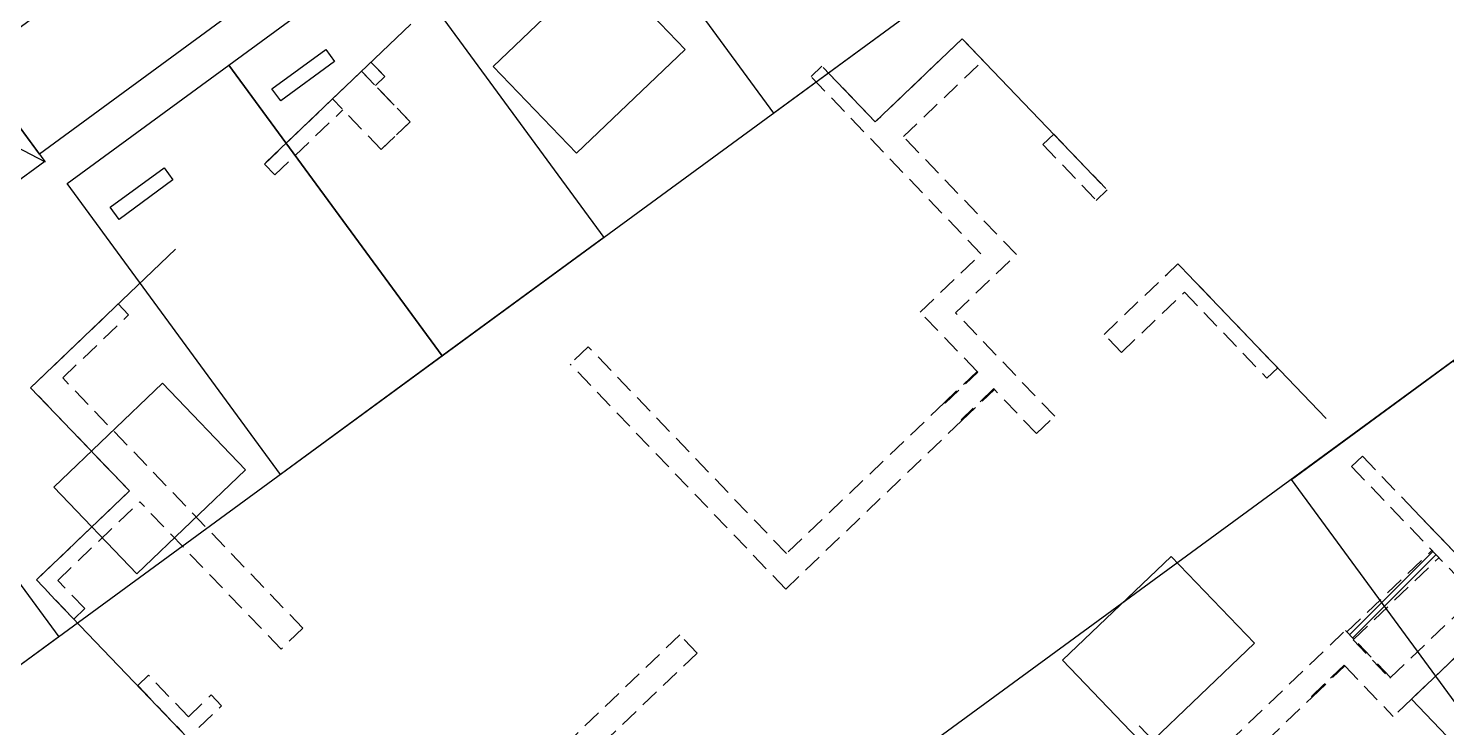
# Model space of a CAD drawing. Header units: millimetres. Extents: x 75184266 to 76346726, y -35850126 to -33679385.
# Drawn here: x 75387645 to 75401790, y -34599810 to -34592829 of the extents above; entities that cross this region are included whole.
import ezdxf

# ---------------------------------------------------------------- set-up
doc = ezdxf.new("R2010")
doc.units = ezdxf.units.MM
doc.header["$LTSCALE"] = 50
doc.header["$MEASUREMENT"] = 0
doc.linetypes.add('HIDDEN2', pattern=[0.1875, 0.125, -0.0625])
doc.linetypes.add('XR-지하3층$0$H', pattern=[1.3, 0.8, -0.5])
for name, color, linetype in [('XR-지하3층$0$A-주차', 9, 'CONTINUOUS'), ('XR-지하3층$0$CON', 2, 'CONTINUOUS'), ('XR-지하3층$0$일반주차', 8, 'CONTINUOUS'), ('XR-지하3층$0$확장형주차', 8, 'CONTINUOUS')]:
    doc.layers.add(name, color=color, linetype=linetype)
doc.layers.add('건축', color=8, linetype='CONTINUOUS', plot=False)

# ---------------------------------------------------------------- blocks, each defined once
blk = doc.blocks.new('XR-지하3층$0$A$C73B52ADF')
at = {"layer": 'XR-지하3층$0$A-주차', "elevation": 0}
for points in [[(-2038, 2466), (-38, 2466), (-38, -1134), (-2038, -1134)], [(-1166, 2021), (-1166, 1871), (-1832, 1871), (-1832, 2021)]]:
    blk.add_lwpolyline(points, close=True, dxfattribs=at)
blk = doc.blocks.new('XR-지하3층$0$확장형 주차')
at = {"layer": 'XR-지하3층$0$확장형주차', "color": 7}
for p, q in [((0, 3965), (800, 3965)), ((800, 3835), (800, 3965)), ((0, 3835), (800, 3835))]:
    blk.add_line(p, q, dxfattribs=at)
blk.add_lwpolyline([(2500, 5100), (0, 0)], dxfattribs=at)
blk.add_lwpolyline([(2500, 5091), (0, 5091), (0, -9), (2500, -9)], close=True, dxfattribs=at)
for centre in [(238, 3900), (613, 3900)]:
    blk.add_circle(centre, 17.5, dxfattribs=at)
blk = doc.blocks.new('XR-지하3층$0$일반형 주차')
at = {"layer": 'XR-지하3층$0$일반주차'}
for p, q in [((750, 3865), (0, 3865)), ((750, 3735), (750, 3865)), ((0, 3735), (750, 3735))]:
    blk.add_line(p, q, dxfattribs=at)
blk.add_lwpolyline([(2300, 5000), (0, 5000), (0, 0), (2300, 0)], close=True, dxfattribs=at)
for centre in [(238, 3800), (563, 3800)]:
    blk.add_circle(centre, 17.5, dxfattribs=at)
blk = doc.blocks.new('XR-지하3층$0$기둥 0620')
at = {"layer": 'XR-지하3층$0$CON', "ltscale": 0.5}
blk.add_lwpolyline([(-600, 0), (600, 0), (600, 1500), (-600, 1500)], close=True, dxfattribs=at)

msp = doc.modelspace()

# ---------------------------------------------------------------- hatches: boundary and pattern name
at = {"layer": '건축', "linetype": 'HIDDEN2', "ltscale": 30}
h = msp.add_hatch(dxfattribs=at)
h.set_pattern_fill('ANSI31', color=256, scale=350, style=0)
h.set_pattern_definition([(45, (4164897.75, -390645.827), (-30.935921677, 30.935921677), [])])
h.paths.add_polyline_path([(75401643.4, -34598041.4), (75401712.5, -34598113.7), (75400864, -34598926.4), (75400794.8, -34598854.2)])

# ---------------------------------------------------------------- linework, layer by layer
at = {"layer": '건축', "ltscale": 0.5}
for p, q in [((75401088, -34589270.2), (75370603.2, -34611620)), ((75405280.8, -34593636), (75390234.1, -34604667.4))]:
    msp.add_line(p, q, dxfattribs=at)
at = {"layer": '건축', "linetype": 'HIDDEN2', "ltscale": 30}
for p, q in [((75396958.2, -34592933), (75397165.7, -34593149.6)), ((75391451.9, -34593762), (75390967.7, -34593256.5)), ((75395558.9, -34593206.9, 0), (75395450.6, -34593310.7, 0)), ((75391163, -34594038.7), (75390678.8, -34593533.2)), ((75397762.9, -34593990), (75397871.2, -34593886.2)), ((75397762.9, -34593990), (75397871.2, -34593886.2)), ((75397762.9, -34593990), (75397871.2, -34593886.2)), ((75397871.2, -34593886.2), (75398403.8, -34594442.3)), ((75397762.9, -34593990), (75397915.1, -34594148.9)), ((75390103.7, -34594291.7), (75390000, -34594183.4)), ((75390103.7, -34594291.7), (75390000, -34594183.4)), ((75399001, -34595282.7), (75399109.4, -34595178.9)), ((75399109.4, -34595178.9), (75400105.4, -34596218.9)), ((75388644.9, -34595688.9), (75388541.2, -34595580.6)), ((75397105.9, -34596253.2), (75396538.7, -34595661.1)), ((75397881.3, -34596701.4), (75396892.1, -34595668.7)), ((75395206.5, -34598072.4), (75393228.2, -34596007)), ((75395198.9, -34598425.9), (75393047.7, -34596179.9)), ((75399997.1, -34596322.6), (75400105.4, -34596218.9)), ((75399997.1, -34596322.6), (75400105.4, -34596218.9)), ((75390381, -34598817.1), (75387987.7, -34596318.4)), ((75388653, -34597446.7), (75387667.3, -34596417.6)), ((75397700.7, -34596874.3), (75397278.8, -34596433.8)), ((75396780.9, -34596564.5), (75395206.5, -34598072.4)), ((75396953.8, -34596745.1), (75395198.9, -34598425.9)), ((75400841, -34597203.7), (75400949.3, -34597099.9)), ((75400841, -34597203.7), (75400949.3, -34597099.9)), ((75400949.3, -34597099.9), (75402395, -34598609.3)), ((75390164.4, -34599024.6), (75388756.8, -34597555)), ((75388206.8, -34598621.7), (75387937.1, -34598340.1)), ((75388206.8, -34598621.7), (75388098.5, -34598725.5)), ((75394142.3, -34598884.1), (75392755.7, -34600212.1)), ((75394315.2, -34599064.6), (75394142.3, -34598884.1)), ((75394315.2, -34599064.6), (75392928.6, -34600392.7)), ((75400773.3, -34599193.2), (75401257.5, -34599698.7)), ((75388843.2, -34599286.1), (75388734.9, -34599389.9)), ((75389240.9, -34599701.4), (75388843.2, -34599286.1)), ((75389572.2, -34599591.8), (75389468.4, -34599483.5)), ((75389572.2, -34599591.8), (75389468.4, -34599483.5)), ((75401438.1, -34599525.8), (75401438.1, -34599525.8)), ((75401438.1, -34599525.8), (75401438.1, -34599525.8))]:
    msp.add_line(p, q, dxfattribs=at)
at = {"layer": '건축', "ltscale": 20}
msp.add_line((75400799.5, -34601959.3), (75398722.8, -34599790.6), dxfattribs=at)
at = {"layer": '건축', "linetype": 'XR-지하3층$0$H', "ltscale": 50}
msp.add_lwpolyline([(75402473.8, -34615148.5), (75399632.1, -34609972.2), (75395547.6, -34605707.7), (75395150.4, -34606088.1), (75390979.5, -34601733.4), (75389236.4, -34599913.5), (75387725, -34598335.5), (75388653, -34597446.7), (75387667.3, -34596417.6), (75393387, -34590939.3), (75396091.6, -34593763), (75396958.2, -34592933), (75402395, -34598609.3), (75401438.1, -34599525.8), (75402866.4, -34601017.1)], dxfattribs=at)
at = {"layer": '건축', "linetype": 'HIDDEN2', "ltscale": 30}
for points in [[(75396958.2, -34592933), (75396091.6, -34593763)], [(75390000, -34594183.4), (75391061.6, -34593166.6)], [(75390678.8, -34593533.2), (75390967.7, -34593256.5), (75391451.9, -34593762), (75391163, -34594038.7)], [(75396091.6, -34593763), (75395558.9, -34593206.9)], [(75396371.3, -34593910.5), (75397165.7, -34593149.6)], [(75391106, -34593400.9), (75391199.9, -34593311)], [(75397145.3, -34595080), (75395450.6, -34593310.7)], [(75390103.7, -34594291.7), (75390782.6, -34593641.5)], [(75391163, -34594038.7), (75391451.9, -34593762)], [(75397498.8, -34595087.6), (75396371.3, -34593910.5)], [(75397762.9, -34593990), (75398295.5, -34594546.1)], [(75390103.7, -34594291.7), (75390000, -34594183.4)], [(75390103.7, -34594291.7), (75390000, -34594183.4)], [(75398295.5, -34594546.1), (75398403.8, -34594442.3)], [(75396538.7, -34595661.1), (75397145.3, -34595080)], [(75396892.1, -34595668.7), (75397498.8, -34595087.6)], [(75398372.7, -34595884.5), (75399001, -34595282.7)], [(75398545.7, -34596065), (75399174, -34595463.2)], [(75399174, -34595463.2), (75399997.1, -34596322.6)], [(75387667.3, -34596417.6), (75388541.2, -34595580.6)], [(75388644.9, -34595688.9), (75388541.2, -34595580.6)], [(75388644.9, -34595688.9), (75388541.2, -34595580.6)], [(75387987.7, -34596318.4), (75388644.9, -34595688.9)], [(75398545.7, -34596065), (75398372.7, -34595884.5)], [(75393228.2, -34596007), (75393047.7, -34596179.9)], [(75396780.9, -34596564.5), (75396787.8, -34596571.7), (75397112.8, -34596260.5), (75397105.9, -34596253.2)], [(75397278.8, -34596433.8), (75397271.9, -34596426.6), (75396946.9, -34596737.8), (75396953.8, -34596745.1)], [(75397700.7, -34596874.3), (75397881.3, -34596701.4)], [(75400841, -34597203.7), (75402079.1, -34598496.4)], [(75387725, -34598335.5), (75388653, -34597446.7)], [(75387937.1, -34598340.1), (75388756.8, -34597555)], [(75400794.8, -34598854.2), (75401643.4, -34598041.4)], [(75400864, -34598926.4), (75401712.5, -34598113.7)], [(75387725, -34598335.5), (75388098.5, -34598725.5)], [(75401230.6, -34599309.2), (75402079.1, -34598496.4)], [(75401438.1, -34599525.8), (75402395, -34598609.3)], [(75390381, -34598817.1), (75390164.4, -34599024.6)], [(75399611, -34599960.3), (75400781, -34598839.7), (75400864, -34598926.4)], [(75400864, -34598926.4), (75400856.7, -34598933.3), (75401223.3, -34599316.1), (75401230.6, -34599309.2)], [(75400448.4, -34599504.5), (75400441.4, -34599497.3), (75400766.4, -34599186), (75400773.3, -34599193.2)], [(75388734.9, -34599389.9), (75389177.6, -34599852.1)], [(75389240.9, -34599701.4), (75389468.4, -34599483.5)], [(75389344.7, -34599809.7), (75389572.2, -34599591.8)], [(75399783.9, -34600140.8), (75400448.4, -34599504.5)], [(75401438.1, -34599525.8), (75401438.1, -34599525.8), (75401257.5, -34599698.7)]]:
    msp.add_lwpolyline(points, dxfattribs=at)
at = {"layer": '건축', "linetype": 'HIDDEN2', "ltscale": 30, "elevation": 0}
for points in [[(75391165.3, -34593274.9), (75391061.6, -34593166.6)], [(75391165.3, -34593274.9), (75391061.6, -34593166.6)], [(75391199.9, -34593311), (75391061.6, -34593166.6)], [(75395450.6, -34593310.7), (75395558.9, -34593206.9)]]:
    msp.add_lwpolyline(points, dxfattribs=at)
at = {"layer": '건축', "linetype": 'HIDDEN2', "ltscale": 30}
for points in [[(75397112.8, -34596260.5), (75397105.9, -34596253.2), (75396780.9, -34596564.5), (75396787.8, -34596571.7)], [(75397278.8, -34596433.8), (75397271.9, -34596426.6), (75396946.9, -34596737.8), (75396953.8, -34596745.1)], [(75401223.3, -34599316.1), (75401230.6, -34599309.2), (75400864, -34598926.4), (75400856.7, -34598933.3)], [(75400441.4, -34599497.3), (75400448.4, -34599504.5), (75400773.3, -34599193.2), (75400766.4, -34599186)]]:
    msp.add_lwpolyline(points, close=True, dxfattribs=at)

# ---------------------------------------------------------------- block references
at = {"layer": '건축', "xscale": -1, "rotation": 216.2469333634046}
for name, p in [('XR-지하3층$0$일반형 주차', (75384798.6, -34590053.1)), ('XR-지하3층$0$확장형 주차', (75382782.4, -34591531.3))]:
    msp.add_blockref(name, p, dxfattribs=at)
at = {"layer": '건축'}
for p, rotation in [((75396052.4, -34591555.4, 0), 36.24761539007821), ((75392745.8, -34593979.6, 0), 36.24761539007821), ((75391132.9, -34595162.1, 0), 36.24761539007821), ((75387307.1, -34597967, 0), 36.24761539007821), ((75400880.7, -34598268.5, 0), 216.2476153900782)]:
    msp.add_blockref('XR-지하3층$0$A$C73B52ADF', p, dxfattribs=dict(at, rotation=rotation))
at = {"layer": '건축', "extrusion": (0, 0, -1), "zscale": -1, "rotation": 46.23840256634876}
for p in [(-75392696.9, -34593643.2), (-75388313, -34597841.6), (-75398373.5, -34599570.7)]:
    msp.add_blockref('XR-지하3층$0$기둥 0620', p, dxfattribs=at)

doc.saveas('drawing.dxf')
